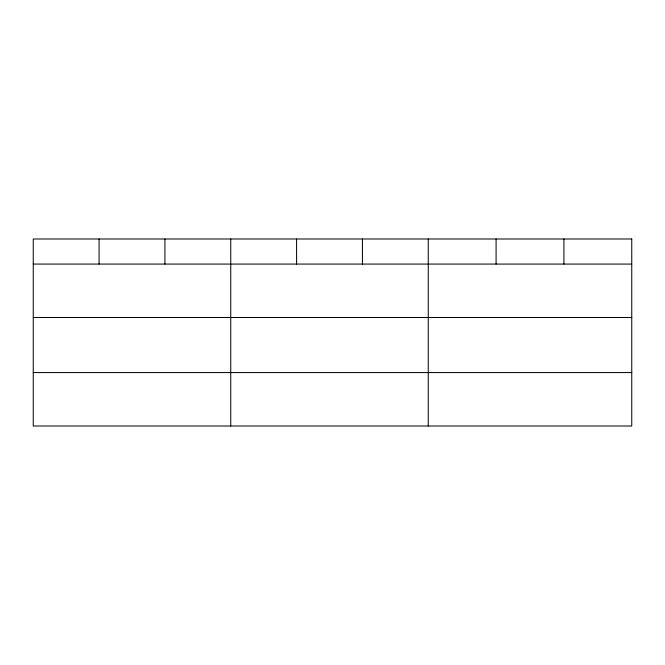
<?xml version="1.0" encoding="UTF-8"?>
<svg xmlns="http://www.w3.org/2000/svg" width="665" height="665" viewBox="0 0 665 665"><rect width="100%" height="100%" fill="white"/><g stroke="black" fill="none" stroke-linecap="round" stroke-linejoin="round"><path stroke-width="1" d="M33.25 264.072L631.75 264.072M33.25 317.513L631.75 317.513M33.25 372.566L631.75 372.566M563.92 238.993L563.92 264.072M496.09 238.993L496.09 264.072M428.26 238.993L428.26 426.007M362.425 238.993L362.425 264.072M296.59 238.993L296.59 264.072M230.755 238.993L230.755 426.007M164.92 238.993L164.92 264.072M99.085 238.993L99.085 264.072M631.75 238.993L33.25 238.993L33.25 426.007L631.75 426.007L631.75 238.993"/></g></svg>
